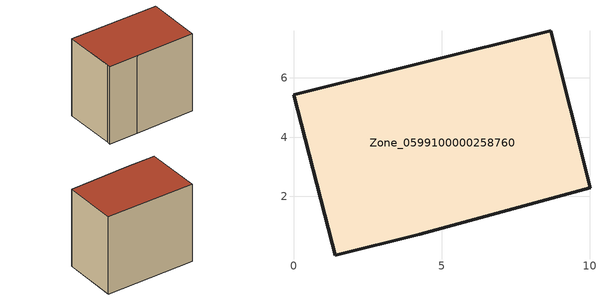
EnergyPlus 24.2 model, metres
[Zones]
Zone_0599100000258760
 floor ground (C_G): 4.26,0.72 1.4,0.01 1.3,0.4 0,5.43 8.69,7.59 10,2.3 z0
 wall outside (C_F): 4.26,0.72 10,2.3 8.69,7.59 0,5.43 1.3,0.4 1.4,0.01 4.26,0.72 z0:8
 roof outside (C_R): 1.4,0.01 4.26,0.72 10,2.3 8.69,7.59 0,5.43 1.3,0.4 z8
[BUILDING]
Pand.0599100000258760: North Axis=0; Terrain=City; Loads Convergence Tolerance Value=0.04; Temperature Convergence Tolerance Value=0.4; Solar Distribution=FullExterior; Maximum Number of Warmup Days=25; Minimum Number of Warmup Days=1
[Site:Location]
Rotterdam.The.Hague.AP_ZH_NLD Design_Conditions: Latitude=51.96; Longitude=4.45; Time Zone=1; Elevation=-4.5
[SITE:GROUNDTEMPERATURE:BUILDINGSURFACE]
18, 18, 18, 18, 18, 18, 18, 18, 18, 18, 18, 18
[MATERIAL] Thermal Absorptance=0.9; Solar Absorptance=0.7; Visible Absorptance=0.7
Name | Roughness | Thickness | Conductivity | Density | Specific Heat
G.TI.1975-1991 | MediumSmooth | 0.15 | 0.288461 | 540 | 1210
F.TI.1975-1991 | Rough | 0.3 | 0.230769 | 1920 | 840
R.TI.1975-1991 | MediumRough | 0.2 | 0.153846 | 1500 | 1000
[CONSTRUCTION]
C_G: G.TI.1975-1991
C_F: F.TI.1975-1991
C_R: R.TI.1975-1991
[ZONE]
Zone_0599100000258760: Type=1; Multiplier=1; Ceiling Height=Autocalculate; Volume=Autocalculate; Floor Area=autocalculate; Part of Total Floor Area=Yes
[ZONEINFILTRATION:DESIGNFLOWRATE]
Infil_Zone_0599100000258760: Zone or ZoneList or Space or SpaceList=Zone_0599100000258760; Schedule=AlwaysOn; Design Flow Rate Calculation Method=Flow/Area; Flow Rate per Floor Area=0.003; Constant Term Coefficient=1; Temperature Term Coefficient=0; Velocity Term Coefficient=0; Velocity Squared Term Coefficient=0
[HVACTEMPLATE:ZONE:IDEALLOADSAIRSYSTEM]
Zone_0599100000258760: Maximum Heating Supply Air Temperature=50; Minimum Cooling Supply Air Temperature=13; Maximum Heating Supply Air Humidity Ratio=0.0156; Minimum Cooling Supply Air Humidity Ratio=0.0077; Heating Limit=NoLimit; Cooling Limit=NoLimit; Dehumidification Control Type=ConstantSensibleHeatRatio; Cooling Sensible Heat Ratio=0.7; Dehumidification Setpoint=60; Humidification Control Type=None; Humidification Setpoint=30; Outdoor Air Method=None; Outdoor Air Flow Rate per Person=0.00944; Outdoor Air Flow Rate per Zone Floor Area=0; Outdoor Air Flow Rate per Zone=0; Demand Controlled Ventilation Type=None; Outdoor Air Economizer Type=NoEconomizer; Heat Recovery Type=None; Sensible Heat Recovery Effectiveness=0.7; Latent Heat Recovery Effectiveness=0.65
[ZONECONTROL:THERMOSTAT]
ThermostatControl_Zone_0599100000258760: Zone or ZoneList=Zone_0599100000258760; Control Type Schedule=DualSetpointControlType; Control 1=Thermostat_Zone_0599100000258760; Temperature Difference Between Cutout And Setpoint=0
[THERMOSTATSETPOINT:DUALSETPOINT]
Thermostat_Zone_0599100000258760: Heating Setpoint Temperature Schedule=HeatingSetpoint_Zone_0599100000258760; Cooling Setpoint Temperature Schedule=CoolingSetpoint_Zone_0599100000258760
[SCHEDULE:COMPACT]
HeatingSetpoint_Zone_0599100000258760: Through: 12/31, For: AllDays, Until: 24:00, 21
CoolingSetpoint_Zone_0599100000258760: Through: 12/31, For: AllDays, Until: 24:00, 24
DualSetpointControlType: Through: 12/31, For: AllDays, Until: 24:00, 4
AlwaysOn: Through: 12/31, For: AllDays, Until: 24:00, 1
